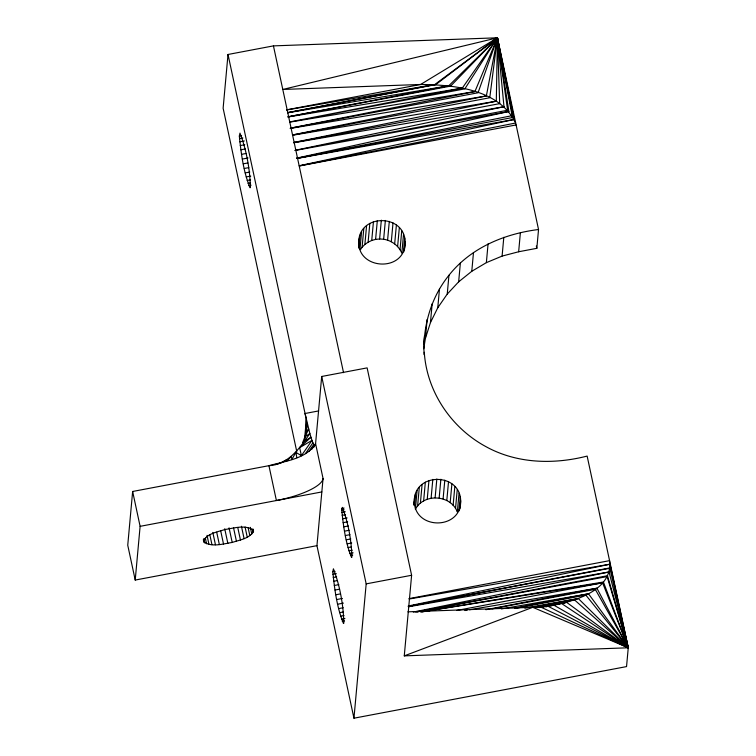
<?xml version="1.0" encoding="UTF-8"?>
<svg xmlns="http://www.w3.org/2000/svg" width="756" height="756" viewBox="0 0 756 756"><rect width="100%" height="100%" fill="white"/><g stroke="black" fill="none" stroke-linecap="round" stroke-linejoin="round"><path stroke-width="1.13" d="M424.078 354.602C422.774 326.242 430.967 297.495 448.951 275.269C470.676 247.817 504.517 233.736 538.537 229.512L497.42 37.8L273.445 45.88L228.01 54.479L223.124 108.212L296.758 451.512M293.659 142.487L496.305 101.2L497.42 37.8L282.791 89.454L420.62 84.474C453.95 84.804 499.291 89.151 515.611 123.02L299.367 165.885M239.34 136.08L239.973 133.103C246.532 150.217 249.943 169.24 250.387 187.573L250.009 187.753C243.366 171.536 241.136 153.487 239.34 136.08L241.618 135.655M332.791 571.791L333.424 568.814C339.983 585.928 343.394 604.942 343.838 623.275L343.46 623.454C336.817 607.238 334.587 589.189 332.791 571.791L335.069 571.356M341.759 510.102L342.336 507.37C348.346 523.058 351.474 540.493 351.88 557.295L351.531 557.455C345.445 542.591 343.404 526.053 341.759 510.102L344.027 509.667M424.286 352.249C426.762 391.608 451.209 427.801 485.673 446.494C516.565 463.674 553.486 464.704 587.138 456.076L628.255 647.788L404.271 655.868L411.614 575.269L367.123 367.879L321.697 376.479L315.583 443.64L323.058 478.501L316.944 545.662L353.95 718.2L626.544 666.594L628.255 647.788L553.902 605.178L550.425 605.84C573.303 601.587 613.078 591.003 609.563 560.65L409.062 598.61M359.043 238.972C354.451 270.147 405.849 273.521 405.169 241.929C404.498 213.277 358.467 213.589 358.722 242.496M414.316 501.625C413.447 472.481 460.035 471.895 460.678 500.727C461.547 529.871 414.95 530.457 414.316 501.625L413.995 505.159M228.01 54.479L306.312 419.325L306.246 431.185L304.668 439.302M318.645 410.924L305.018 413.504L309.856 433.49C299.952 447.987 288.367 464.581 268.928 465.677L132.64 491.476L127.745 545.208L135.22 580.06L316.944 545.662M135.22 580.06L140.115 526.337L132.64 491.476M304.64 438.357L306.341 419.675M306.038 433.519L306.728 425.259L306.312 419.325M358.807 248.138L359.979 235.21M359.979 249.3L361.585 231.667M360.432 249.669L362.096 247.259L363.806 228.454M362.096 247.259L364.874 244.471L366.584 225.666M364.874 244.471L368.115 242.185L369.826 223.379M368.115 242.185L371.735 240.474L373.445 221.669M371.735 240.474L375.6 239.397L377.32 220.591M375.6 239.397L379.616 238.981L381.326 220.176M403.543 234.36L401.833 253.165C398.733 245.738 391.57 240.436 383.651 239.246L385.371 220.44M387.592 240.172L389.302 221.366M391.296 241.731L393.007 222.925M394.67 243.886L396.39 225.08M353.95 718.2L366.178 583.878L321.697 376.479M397.609 246.569L399.329 227.764M400.028 249.697L401.738 230.892M403.524 251.011L404.706 238.083M403.78 251.899L403.997 249.546M404.422 250.151L405.169 241.929M423.738 343.999L424.485 335.777M423.719 348.771L425.411 338.319L427.121 319.514M413.91 504.819L414.553 497.769M425.411 338.319L430.447 322.604L432.158 303.799M414.524 504.583L415.488 494.008M417.095 490.464L415.375 509.27C424.012 492.95 450.831 494.726 457.342 511.963L459.053 493.158M417.605 506.057L419.315 487.251M430.447 322.604L437.771 307.758L439.482 288.953M420.383 503.269L422.094 484.464M423.625 500.982L425.335 482.177M427.235 499.272L428.945 480.466M437.771 307.758L447.24 294.075L448.951 275.269M431.109 498.195L432.819 479.389M435.125 497.779L436.836 478.973M447.24 294.075L458.656 281.827L460.366 263.022M439.16 498.043L440.871 479.238M443.092 498.969L444.802 480.164M446.805 500.529L448.516 481.723M450.179 502.683L451.89 483.878M458.656 281.827L471.782 271.281L473.492 252.476M453.118 505.367L454.828 486.562M497.212 40.153L497.42 37.8L420.62 84.474L286.609 109.847M455.528 508.486L457.238 489.68M458.93 510.98L460.206 496.872M459.931 508.949L460.678 500.727M471.782 271.281L486.363 262.644L488.074 243.838M486.363 262.644L502.097 256.095L503.808 237.289M502.097 256.095L518.654 251.757L520.364 232.952M518.654 251.757L536.826 248.318L538.537 229.512M299.3 165.715L514.231 119.448L497.42 37.8L435.711 84.634L287.705 112.625L434.757 84.549L497.42 37.8L489.765 97.751L292.515 135.041M313.721 447.41L315.583 443.64C306.397 459.024 284.861 461.169 268.928 465.677L276.403 500.529A46.399 12.928 -12.1 0 0 323.058 478.501M292.468 134.937L486.354 95.955L497.42 37.8L448.762 85.787L287.923 116.821L450.614 86.108L497.42 37.8L513.097 117.435L296.617 158.42M296.617 158.344L512.095 115.659L497.42 37.8L478.047 92.771L290.342 128.236M253.515 531.27L253.251 530.06C245.133 524.447 233.878 528.208 224.853 529.54C217.52 532.007 207.541 533.33 203.544 540.729L203.808 541.939C211.926 547.552 223.181 543.791 232.205 542.449C239.539 539.982 249.518 538.659 253.515 531.27L253.033 529.02M304.876 436.968L302.655 442.506L310.962 437.251L309.856 433.49L304.876 436.968L308.684 429.153L306.246 431.185L307.475 424.324L306.728 425.259M290.313 128.17L474.91 91.561L497.42 37.8L508.882 111.491L296.532 158.155M301.417 455.66L299.622 447.665L310.962 437.251L311.982 440.379L301.417 455.66L295.842 452.353L291.807 459.572L291.4 456.463L286.411 461.358L286.373 459.913L280.731 462.993L275.023 464.571M295.067 150.312L503.987 106.728L497.42 37.8L464.864 88.849L289.595 121.962L462.266 88.14L497.42 37.8L507.616 110.253L295.076 150.482L508.882 111.491M305.452 453.6L312.908 442.818L311.982 440.379L299.622 447.665M308.883 451.512L313.721 444.519L312.908 442.818M311.661 449.433L314.401 445.464L313.721 444.519M404.271 655.868L532.763 607.323L553.902 605.178M408.259 606L610.035 564.193L628.255 647.788L532.763 607.323L407.89 611.831M413.315 612.077L609.062 571.971L628.255 647.788L540.304 606.879L536.826 607.522L540.304 606.879M485.872 609.714L596.928 588.234L628.255 647.788L547.505 605.981L539.406 607.522M514.628 608.098L588.489 593.791L628.255 647.788L609.846 568.257L408.363 606.407M532.092 607.465L578.321 598.544L628.255 647.788L607.484 575.732L415.715 612.058M408.372 606.369L609.922 567.907M533.821 607.54L574.437 599.829L628.255 647.788L607.125 576.582L416.981 611.925M540.077 607.465L566.688 602.381L628.255 647.788L603.411 582.025L420.61 612.01M239.472 138.622L242.884 137.97M239.765 141.816L244.311 140.956M240.228 145.577L244.764 144.717M240.824 149.801L245.369 148.941M293.706 142.61L499.697 103.638L497.42 37.8M241.551 154.337L246.097 153.477M242.383 159.062L248.062 157.985M243.3 163.825L247.836 162.965M244.264 168.484L248.8 167.624M245.246 172.907L249.782 172.047M299.385 165.97L516.112 124.938M246.22 176.942L250.765 176.082M247.165 180.476L250.567 179.834M248.034 183.406L250.302 182.971M248.819 185.636L251.086 185.201M140.115 526.337L321.839 491.929M341.797 508.448L344.065 508.023M341.873 512.426L345.284 511.774M342.147 515.356L345.558 514.713M342.562 518.805L347.108 517.945M343.12 522.67L347.656 521.81M343.782 526.828L348.327 525.968M344.547 531.166L349.092 530.296M345.379 535.532L349.924 534.672M346.267 539.803L350.803 538.943M347.165 543.847L351.71 542.988M348.062 547.552L351.464 546.909M348.922 550.793L352.334 550.151M349.726 553.477L353.128 552.834M350.444 555.518L352.712 555.093M332.923 574.324L336.335 573.681M333.216 577.527L336.628 576.875M333.68 581.288L337.081 580.646M334.275 585.503L338.82 584.643M366.178 583.878L411.614 575.269M335.002 590.039L339.548 589.179M335.834 594.764L340.38 593.904M336.751 599.527L342.43 598.459M337.705 604.195L343.385 603.118M338.697 608.608L343.233 607.748M339.671 612.653L343.082 612.001M340.606 616.187L344.018 615.535M341.485 619.107L344.897 618.465M342.27 621.337L344.538 620.912M456.709 610.47L602.579 582.819L628.255 647.788L561.538 603.505M491.986 608.92L595.265 589.321L628.255 647.788L585.796 595.048L516.282 608.249M545.804 606.709L548.119 606.274L545.775 606.709M538.962 607.474L566.688 602.381M297.769 158.306L514.231 119.448M524.844 608.107L578.321 598.544M409.119 599.026L610.035 564.193M408.41 606.784L609.062 571.971M501.37 608.93L588.489 593.791M286.618 109.951L434.757 84.549M293.744 142.771L503.987 106.728M464.864 610.536L467.18 610.139M469.495 609.752L596.928 588.234M287.715 112.776L448.762 85.787M292.553 135.239L496.305 101.2M287.951 117.01L462.266 88.14M289.633 122.151L474.91 91.561M290.351 128.425L486.354 95.955M421.829 611.925L602.579 582.819M379.616 238.981L383.651 239.246M314.401 445.464L314.95 445.634M536.335 246.002L536.826 248.318M273.445 45.88L343.536 372.67M252.296 529.247L253.024 532.621M250.33 527.329L251.776 534.076M248.148 527.726L249.83 535.598M245.067 526.998L247.24 537.119M241.429 526.252L244.075 538.612M237.79 527.66L240.446 540.03M233.547 527.83L236.448 541.324M229.068 527.83L232.205 542.449M224.721 528.765L227.858 543.384M220.639 530.599L223.53 544.093M216.698 532.186L219.353 544.556M212.805 532.394L215.451 544.764M209.781 534.577L211.954 544.698M207.031 535.371L208.958 544.367M205.349 538.168L206.558 543.791M203.855 538.47L204.819 542.969M203.326 539.689L203.808 541.939M295.842 452.353L296.843 457.663"/></g></svg>
